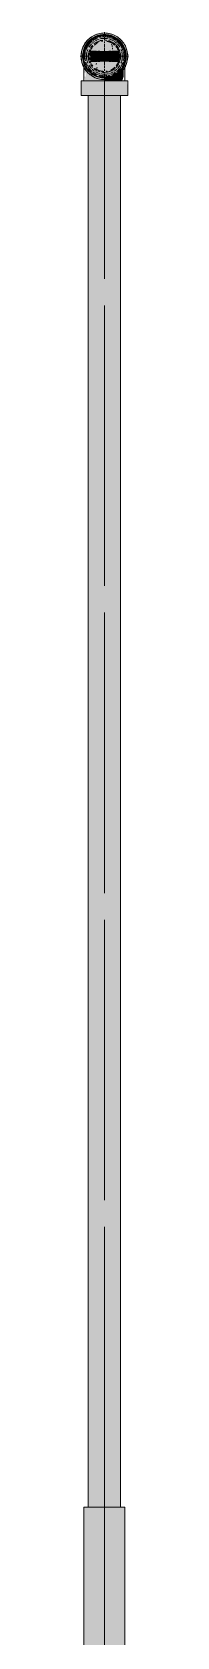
# Model space of a CAD drawing. Header units: millimetres. Extents: x -4000 to 187956, y -58990 to 162485.
# Drawn here: x 56725 to 56775, y 70816 to 72475 of the extents above; entities that cross this region are included whole.
import ezdxf

# ---------------------------------------------------------------- set-up
doc = ezdxf.new("R2010")
doc.units = ezdxf.units.MM
doc.linetypes.add('Dash 1_16_', pattern=[317.5, 158.75, -158.75])
for name, color, linetype, lineweight in [('F-SPRN', 3, 'Continuous', 9), ('P-PIPE', 3, 'Continuous', 9), ('P-PIPE-CNTR', 3, 'Continuous', 9)]:
    doc.layers.add(name, color=color, linetype=linetype, lineweight=lineweight)

# ---------------------------------------------------------------- blocks, each defined once
blk = doc.blocks.new('Sprinkler_Up - DN20-V439-0_000')
at = {"layer": 'F-SPRN', "transparency": 33554534}
for points in [[(-13.5, 0), (-3.9, 0.7), (-1.7, 2.9), (-1.2, 3.5), (-0.6, 4), (0.6, 4), (1.2, 3.5), (1.7, 2.9), (4.6, 0), (22.2, 0), (18, 13.1), (6.9, 21.2), (-6.9, 21.2), (-18, 13.1), (-22.2, 0)], [(0, -16.7), (4.3, -16.1), (12.9, -9.9), (16.1, -4.3), (16.1, 4.3), (11.8, 11.8), (8.3, 14.4), (0, 16.7), (-4.3, 16.1), (-11.8, 11.8), (-16.1, 4.3), (-16.1, -4.3), (-11.8, -11.8), (-8.3, -14.4)], [(3.4, -21.2), (6.9, -21.2), (18, -13.1), (22.2, 0), (3.9, -0.7), (1.7, -2.9), (1.2, -3.5), (0.6, -4), (-0.6, -4), (-1.2, -3.5), (-1.7, -2.9), (-4.6, 0), (-22.2, 0), (-18, -13.1), (-6.9, -21.2), (0, -21.2)], [(0, -15.6), (7.8, -13.5), (13.5, -7.8), (15.1, -4), (15.1, 4), (13.5, 7.8), (7.8, 13.5), (0, 15.6), (-7.8, 13.5), (-11, 11), (-15.1, 4), (-15.1, -4), (-11, -11), (-7.8, -13.5)], [(-10.9, -5.5), (-10.9, 5.4), (-14.5, 5.4), (-14.5, -5.5)], [(-7.7, -5.5), (-7.7, 5.4), (-10.9, 5.4), (-10.9, -5.5)], [(0, -5.5), (0, 5.4), (-7.7, 5.4), (-7.7, -5.5)], [(0, 0), (5.7, 0), (2.9, 4.9), (-2.9, 4.9), (-5.7, 0)], [(2.9, -4.9), (5.7, 0), (-5.7, 0), (-2.9, -4.9)], [(-4.6, 0), (4.6, 0), (0, 4.6)], [(0, -4.6), (4.6, 0), (-4.6, 0)], [(0, -2.6), (1.3, 0), (-1.8, 0)], [(-1.3, 0), (1.8, 0), (0, 2.6)], [(7.7, -5.5), (7.7, 5.4), (0, 5.4), (0, -5.5)], [(10.9, -5.5), (10.9, 5.4), (7.7, 5.4), (7.7, -5.5)], [(14.5, -5.5), (14.5, 5.4), (10.9, 5.4), (10.9, -5.5)]]:
    blk.add_hatch(color=1, dxfattribs=at).paths.add_polyline_path(points)
at = {"layer": 'F-SPRN', "color": 1}
for p, q in [((-11.5, 5.4), (-14.5, 5.4)), ((-14.5, 5.4), (-11.3, 5.4)), ((-14.5, 5.4), (-14.5, 3.7)), ((-14.5, 3.3), (-14.5, 0)), ((-11.5, 5.4), (-11.5, 4)), ((-10.9, 1.9), (-10.9, 3.6)), ((-10.8, 5.4), (-8, 5.4)), ((-8.1, 5.4), (-10.8, 5.4)), ((-8.1, 5.4), (-8.1, 2.8)), ((-8.1, 2.5), (-8.1, 0.7)), ((-7.7, 4.8), (-7.7, 2.7)), ((-7.7, 4.8), (-7.7, 2.7)), ((-7.7, 2.1), (-7.7, 0.5)), ((-7.7, 2.1), (-7.7, 0.5)), ((-6.7, 5.4), (-4.7, 5.4)), ((-5.8, 3.8), (-5.8, 2.2)), ((-2.1, 0), (-2.1, 0)), ((-2.1, 0), (-2.1, -0.1)), ((-1.8, 1), (-1.9, 0.9)), ((-1.9, 0.9), (-1.9, 0.8)), ((-1.7, 1.1), (-1.8, 1.1)), ((-1.8, 1.1), (-1.8, 1)), ((-0.6, 2), (-0.6, 2)), ((-0.5, 2), (-0.6, 2)), ((0, 2.1), (-0.1, 2.1)), ((0.3, 2.1), (0.2, 2.1)), ((0.4, 2), (0.3, 2.1)), ((0.4, 2), (0.4, 2)), ((1.9, 0.9), (1.8, 1)), ((1.9, 0.8), (1.9, 0.9)), ((2.1, 0.1), (2.1, 0.2)), ((2.1, 0.2), (2.1, 0.2)), ((2.1, 0), (2.1, 0.1)), ((2.1, 0), (2.1, 0)), ((4.7, 5.4), (6.5, 5.4)), ((7.7, 5.4), (10.8, 5.4)), ((7.7, 5.2), (7.7, 2.7)), ((7.7, 5.2), (7.7, 2.7)), ((7.7, 2.3), (7.7, 0.5)), ((7.7, 2.3), (7.7, 0.5)), ((10.8, 5.4), (8.1, 5.4)), ((8.1, 5.4), (8.1, 2.8)), ((8.1, 2.5), (8.1, 0.4)), ((10.9, 5.4), (14.5, 5.4)), ((10.9, 3.6), (10.9, 0.2)), ((14.5, 5.4), (11.5, 5.4)), ((11.5, 5.4), (11.5, 4)), ((11.5, 3), (11.5, 0.2)), ((14.5, 5.4), (14.5, -5.5)), ((-14.5, -1.3), (-14.5, -3.7)), ((-11.1, -5.5), (-14.5, -5.5)), ((-14.5, -5.5), (-11.5, -5.5)), ((-10.9, -2.6), (-10.9, -1.3)), ((-10.8, -5.5), (-8.1, -5.5)), ((-7.8, -5.5), (-10.8, -5.5)), ((-8.1, -4.2), (-8.1, -5.5)), ((-7.7, -2.7), (-7.7, -4)), ((-7.7, -2.7), (-7.7, -4)), ((-7, -5.5), (-5.8, -5.5)), ((-4.8, -5.5), (-7, -5.5)), ((-5.8, -2.3), (-5.8, -3.8)), ((0, -2.1), (0.1, -2.1)), ((7, -5.5), (4.8, -5.5)), ((5.8, -2.2), (5.8, -3.8)), ((5.8, -5.5), (7, -5.5)), ((7.7, -0.5), (7.7, -2.3)), ((7.7, -0.5), (7.7, -2.3)), ((7.7, -2.7), (7.7, -5.4)), ((7.7, -2.7), (7.7, -5.4)), ((10.8, -5.5), (7.7, -5.5)), ((8.1, -0.4), (8.1, -2.5)), ((8.1, -2.8), (8.1, -5.5)), ((8.1, -5.5), (10.8, -5.5)), ((10.9, -0.2), (10.9, -3.6)), ((14.5, -5.5), (10.9, -5.5)), ((11.5, -0.2), (11.5, -3)), ((11.5, -4), (11.5, -5.5)), ((11.5, -5.5), (14.5, -5.5))]:
    blk.add_line(p, q, dxfattribs=at)
at = {"layer": 'F-SPRN', "color": 1, "flags": 128}
for points in [[(-1.9, 0.8), (-1.9, 0.8), (-2, 0.7), (-2, 0.6), (-2, 0.5), (-2, 0.5), (-2, 0.4), (-2.1, 0.3), (-2.1, 0.2), (-2.1, 0.1), (-2.1, 0)], [(-1.5, 1.5), (-1.5, 1.4), (-1.6, 1.3), (-1.6, 1.3), (-1.7, 1.2), (-1.7, 1.1)], [(-1.2, 1.7), (-1.3, 1.6), (-1.4, 1.6), (-1.4, 1.5), (-1.5, 1.5)], [(-0.9, 1.9), (-0.9, 1.9), (-1, 1.8), (-1.1, 1.8), (-1.2, 1.7), (-1.2, 1.7)], [(-0.6, 2), (-0.7, 2), (-0.8, 1.9), (-0.9, 1.9)], [(-0.3, 2.1), (-0.4, 2), (-0.5, 2)], [(-0.1, 2.1), (-0.1, 2.1), (-0.2, 2.1), (-0.3, 2.1)], [(0.2, 2.1), (0.1, 2.1), (0, 2.1)], [(0.6, 2), (0.5, 2), (0.4, 2)], [(0.8, 1.9), (0.7, 2), (0.6, 2)], [(0.9, 1.9), (0.8, 1.9), (0.8, 1.9)], [(1.2, 1.7), (1.1, 1.7), (1.1, 1.8), (1, 1.8), (0.9, 1.9)], [(1.6, 1.3), (1.6, 1.4), (1.5, 1.4), (1.4, 1.5), (1.4, 1.5), (1.3, 1.6), (1.3, 1.7), (1.2, 1.7)], [(1.8, 1), (1.8, 1), (1.8, 1.1), (1.7, 1.2), (1.7, 1.2), (1.6, 1.3)], [(2, 0.7), (1.9, 0.7), (1.9, 0.8)], [(2, 0.4), (2, 0.5), (2, 0.6), (2, 0.7)], [(2.1, 0.2), (2.1, 0.3), (2, 0.4)], [(-2.1, -0.1), (-2.1, -0.2), (-2.1, -0.2), (-2.1, -0.3)], [(-2.1, -0.3), (-2, -0.4), (-2, -0.5), (-2, -0.6), (-2, -0.7), (-1.9, -0.7), (-1.9, -0.8), (-1.9, -0.9), (-1.8, -1), (-1.8, -1), (-1.8, -1.1), (-1.7, -1.2), (-1.7, -1.2), (-1.6, -1.3), (-1.6, -1.4), (-1.5, -1.4), (-1.4, -1.5), (-1.4, -1.5), (-1.3, -1.6), (-1.3, -1.7), (-1.2, -1.7), (-1.1, -1.7), (-1.1, -1.8), (-1, -1.8), (-0.9, -1.9), (-0.8, -1.9), (-0.8, -1.9), (-0.7, -2), (-0.6, -2), (-0.5, -2), (-0.4, -2), (-0.4, -2), (-0.3, -2.1), (-0.2, -2.1), (-0.1, -2.1), (0, -2.1)], [(0.1, -2.1), (0.1, -2.1), (0.2, -2.1), (0.3, -2.1), (0.4, -2), (0.5, -2), (0.6, -2), (0.6, -2), (0.7, -2), (0.8, -1.9), (0.9, -1.9), (0.9, -1.9), (1, -1.8), (1.1, -1.8), (1.2, -1.7), (1.2, -1.7), (1.3, -1.6), (1.4, -1.6), (1.4, -1.5), (1.5, -1.5), (1.5, -1.4), (1.6, -1.3), (1.6, -1.3), (1.7, -1.2), (1.7, -1.1), (1.8, -1.1), (1.8, -1), (1.9, -0.9), (1.9, -0.8), (1.9, -0.8), (2, -0.7), (2, -0.6), (2, -0.5), (2, -0.5), (2, -0.4), (2.1, -0.3), (2.1, -0.2), (2.1, -0.1), (2.1, 0)]]:
    blk.add_lwpolyline(points, dxfattribs=at)
at = {"layer": 'F-SPRN', "color": 1}
for radius, start, end in [(22.2, 360, 180), (21.9, 126.6942, 143.2701), (21.9, 108.2621, 125.7507), (21.9, 99.348, 107.901), (21.9, 90.145, 98.8503), (16.7, 83.0684, 90), (16.7, 83.0684, 90), (21.9, 72.5583, 89.4624), (21.9, 54.2493, 71.7379), (21.9, 36.7299, 53.3058), (21.9, 165.6773, 179.2615), (21.9, 144.7698, 164.8151), (16.7, 167.6802, 180), (16.7, 167.6802, 180), (16.7, 155.3879, 164.9693), (16.7, 155.3879, 164.9693), (15.6, 166.4265, 180), (15.6, 166.4265, 180), (15.6, 150.9409, 165), (15.6, 159.6139, 165), (16.7, 136.7213, 149.931), (16.7, 136.7213, 149.931), (15.6, 150.9409, 156.3845), (15.6, 138.4214, 150), (15.6, 138.4214, 150), (16.7, 121.4181, 130.5751), (16.7, 121.4181, 130.5751), (15.6, 120.5262, 133.2078), (15.6, 120.5262, 133.2078), (16.7, 106.5995, 120), (16.7, 106.5995, 120), (15.6, 114.4363, 119.9813), (15.6, 114.4363, 119.9813), (4.63, 155.7832, 180), (4.63, 155.7832, 180), (16.7, 96.4143, 105), (16.7, 96.4143, 105), (4.63, 109.0192, 138.2703), (4.63, 109.0192, 138.2703), (15.6, 95.5762, 100.6843), (15.6, 95.5762, 100.6843), (2.56, 109.0192, 168.8278), (2.56, 109.0192, 168.8278), (2.04, 109.0192, 180), (4.63, 17.9592, 90), (4.63, 17.9592, 90), (3.81, 57.0577, 90), (2.56, 14.5599, 90), (2.56, 14.5599, 90), (2.04, 10.4703, 90), (15.6, 75.573, 80.5892), (15.6, 75.573, 80.5892), (3.81, 16.1605, 43.8358), (15.6, 67.5614, 74.5481), (15.6, 67.5614, 74.5481), (16.7, 60, 75), (16.7, 60, 75), (15.6, 60.0187, 65.5637), (15.6, 60.0187, 65.5637), (15.6, 46.7922, 60), (15.6, 46.7922, 60), (16.7, 49.4249, 58.5819), (16.7, 49.4249, 58.5819), (15.6, 30, 41.5786), (15.6, 30, 41.5786), (16.7, 30, 43.2787), (16.7, 30, 43.2787), (15.6, 23.6155, 29.5646), (15.6, 15, 29.5646), (15.6, 15, 20.3861), (16.7, 15, 24.6121), (16.7, 15, 24.6121), (15.6, 360, 13.6618), (15.6, 0, 13.6618), (16.7, 360, 12.3198), (16.7, 0, 12.3198), (21.9, 15.1849, 35.2302), (21.9, 0.7385, 14.3227), (22.2, 180, 360), (21.9, 180.7385, 194.3227), (21.9, 195.1849, 205.2075), (21.9, 207.5667, 215.2302), (21.9, 216.7299, 233.3058), (16.7, 180, 192.3198), (16.7, 180, 192.3198), (16.7, 195.0307, 204.6121), (16.7, 195.0307, 204.6121), (15.6, 181.9082, 193.6618), (15.6, 181.9082, 193.6618), (15.6, 197.3339, 209.5646), (15.6, 197.3339, 209.5646), (16.7, 210.069, 223.2787), (16.7, 210.069, 223.2787), (15.6, 212.5472, 219.5472), (15.6, 212.5472, 219.5472), (16.7, 229.4249, 238.5819), (16.7, 229.4249, 238.5819), (15.6, 233.795, 240), (15.6, 233.795, 240), (16.7, 240, 255), (16.7, 240, 255), (15.6, 240.0187, 254.5481), (15.6, 240.0187, 254.5481), (4.63, 197.9592, 0), (4.63, 197.9592, 270), (15.6, 255, 267.64), (15.6, 255, 267.64), (3.81, 196.1605, 360), (2.56, 191.1677, 0), (2.56, 191.1677, 360), (2.04, 190.4703, 0), (16.7, 263.0684, 270), (16.7, 263.0684, 270), (4.63, 270, 360), (15.6, 275.5762, 280.6843), (15.6, 275.5762, 280.6843), (16.7, 276.4143, 285), (16.7, 276.4143, 285), (16.7, 286.5995, 300), (16.7, 286.5995, 300), (15.6, 294.4363, 299.9813), (15.6, 294.4363, 299.9813), (15.6, 300, 313.2078), (15.6, 300, 313.2078), (16.7, 301.4181, 310.5751), (16.7, 301.4181, 310.5751), (15.6, 320.4528, 330), (15.6, 320.4528, 330), (16.7, 316.7213, 330), (16.7, 316.7213, 330), (21.9, 306.6942, 323.2701), (15.6, 330.4354, 345), (15.6, 330.4354, 336.3845), (15.6, 339.6139, 345), (15.6, 346.3382, 360), (15.6, 346.3382, 360), (16.7, 335.3879, 345), (16.7, 335.3879, 345), (16.7, 347.6802, 360), (16.7, 347.6802, 360), (21.9, 324.7698, 332.4333), (21.9, 334.7925, 344.8151), (21.9, 345.6773, 359.2615), (21.9, 234.2493, 251.7379), (21.9, 252.5583, 269.4624), (21.9, 270.145, 278.8503), (21.9, 279.348, 287.901), (21.9, 288.2621, 305.7507)]:
    blk.add_arc((0, 0), radius, start, end, dxfattribs=at)
blk = doc.blocks.new('Steel_Transition_Threaded_HoaPhat - Standard-V440-0_000')
at = {"layer": 'P-PIPE', "lineweight": 13, "transparency": 33554534}
h = blk.add_hatch(color=1, dxfattribs=at)
h.paths.add_polyline_path([(56750, 72427.6), (56755.8, 72428.4), (56761.3, 72430.6), (56765.9, 72434.2), (56770.1, 72440.2), (56771.7, 72444.3), (56772.5, 72450.1), (56771.7, 72455.9), (56769.5, 72461.3), (56765.9, 72466), (56761.3, 72469.6), (56755.8, 72471.8), (56750, 72472.6), (56744.2, 72471.8), (56738.8, 72469.6), (56734.1, 72466), (56730.5, 72461.3), (56728.3, 72455.9), (56727.5, 72450.1), (56729.9, 72440.2), (56730.5, 72438.8), (56734.1, 72434.2), (56738.8, 72430.6), (56744.2, 72428.4)])
h.paths.add_polyline_path([(56750, 72430), (56744.8, 72430.7), (56740, 72432.7), (56735.8, 72435.9), (56732.5, 72440.2), (56730.6, 72444.9), (56729.9, 72450.1), (56730.6, 72455.3), (56732.6, 72460.1), (56735.8, 72464.3), (56740, 72467.5), (56744.8, 72469.5), (56750, 72470.2), (56755.2, 72469.5), (56760.1, 72467.5), (56764.2, 72464.3), (56767.4, 72460.1), (56769.4, 72455.3), (56770.1, 72450.1), (56769.4, 72444.9), (56767.4, 72440), (56764.2, 72435.9), (56760.1, 72432.7), (56755.2, 72430.7)])
for points in [[(56750, 72430), (56750, 72433.7), (56741.8, 72435.9), (56735.8, 72441.9), (56733.6, 72450.1), (56735.8, 72458.3), (56741.8, 72464.3), (56750, 72466.5), (56750, 72470.2), (56744.8, 72469.5), (56740, 72467.5), (56735.8, 72464.3), (56732.6, 72460.1), (56730.6, 72455.3), (56729.9, 72450.1), (56730.6, 72444.9), (56732.6, 72440), (56735.8, 72435.9), (56740, 72432.7), (56744.8, 72430.7)], [(56750, 72431.6), (56754.8, 72432.2), (56759.3, 72434.1), (56765.6, 72440.2), (56766, 72440.8), (56767.9, 72445.3), (56768.5, 72450.1), (56767.9, 72454.9), (56766, 72459.3), (56763.1, 72463.2), (56759.3, 72466.1), (56754.8, 72468), (56750, 72468.6), (56745.2, 72468), (56740.8, 72466.1), (56736.9, 72463.2), (56734, 72459.3), (56732.1, 72454.9), (56731.5, 72450.1), (56732.1, 72445.3), (56734.4, 72440.2), (56736.9, 72437), (56740.8, 72434.1), (56745.2, 72432.2)], [(56750, 72430), (56755.2, 72430.7), (56760.1, 72432.7), (56764.2, 72435.9), (56767.5, 72440.2), (56769.4, 72444.9), (56770.1, 72450.1), (56769.4, 72455.3), (56767.4, 72460.1), (56764.2, 72464.3), (56760.1, 72467.5), (56755.2, 72469.5), (56750, 72470.2), (56750, 72466.5), (56758.2, 72464.3), (56764.2, 72458.3), (56766.4, 72450.1), (56764.2, 72441.9), (56758.2, 72435.9), (56750, 72433.7)]]:
    blk.add_hatch(color=1, dxfattribs=at).paths.add_polyline_path(points)
at = {"layer": 'P-PIPE', "color": 20, "lineweight": 13}
for radius, start, end in [(22.5, 90, 270), (22.5, 135, 150), (20.1, 135, 148.1553), (22.5, 120, 135), (20.1, 128.8856, 135), (18.5, 123.4976, 133.2041), (18.5, 123.4976, 133.2041), (20.1, 120, 125.0043), (22.5, 105, 120), (20.1, 109.6859, 120), (18.5, 106.819, 120), (18.5, 106.819, 120), (16.4, 113.4045, 120), (16.4, 107.4657, 111.9681), (22.5, 90, 105), (20.1, 100.9975, 105), (18.5, 91.4353, 103.2046), (18.5, 91.4353, 103.2046), (16.4, 96.2132, 104.6042), (20.1, 90.5246, 98.5089), (22.5, 75, 90), (22.5, 270, 90), (18.5, 78.0986, 90), (18.5, 78.0986, 90), (20.1, 75.0607, 87.9279), (16.4, 70.3629, 75), (18.5, 60, 75), (18.5, 60, 75), (20.1, 60, 75), (22.5, 60, 75), (16.4, 60.5934, 66.5955), (20.1, 54.9957, 60), (18.5, 46.7959, 56.5024), (18.5, 46.7959, 56.5024), (22.5, 45, 60), (20.1, 45, 51.1144), (20.1, 31.8447, 45), (22.5, 30, 45), (22.5, 165, 180), (22.5, 180, 195), (22.5, 150, 165), (20.1, 166.0499, 180), (20.1, 180, 193.9501), (20.1, 150, 162.7449), (18.5, 166.5939, 193.4061), (18.5, 166.5939, 180), (18.5, 180, 193.4061), (18.5, 157.6232, 165), (18.5, 157.6232, 165), (16.4, 168.5467, 178.9063), (16.4, 180.8106, 191.4533), (18.5, 136.4297, 150), (18.5, 136.4297, 150), (16.4, 158.0319, 163.506), (16.4, 50.4733, 56.6389), (16.4, 30, 36.4537), (18.5, 30, 43.5703), (18.5, 30, 43.5703), (16.4, 351.9681, 4.8393), (18.5, 15, 22.3768), (18.5, 15, 22.3768), (20.1, 17.2551, 30), (18.5, 346.5939, 13.4061), (18.5, 0, 13.4061), (18.5, 346.5939, 0), (22.5, 15, 30), (20.1, 0, 13.9501), (20.1, 346.0499, 0), (22.5, 0, 15), (22.5, 345, 0), (22.5, 195, 210), (22.5, 210, 225), (20.1, 197.2551, 209.4067), (18.5, 195, 202.3768), (18.5, 195, 202.3768), (20.1, 209.4067, 210), (20.1, 211.8447, 225), (18.5, 210, 223.5703), (18.5, 210, 223.5703), (22.5, 225, 240), (20.1, 225, 231.1144), (16.4, 210.6635, 217.3233), (18.5, 226.7959, 236.5024), (18.5, 226.7959, 236.5024), (20.1, 234.9957, 240), (16.4, 230.4733, 236.6389), (20.1, 240, 255), (18.5, 240, 255), (18.5, 240, 255), (16.4, 246.9681, 252.9388), (20.1, 255.0607, 267.9279), (18.5, 258.0986, 270), (18.5, 258.0986, 270), (16.4, 264.1652, 268.506), (18.5, 271.4353, 283.2046), (18.5, 271.4353, 283.2046), (16.4, 276.2132, 283.9063), (20.1, 280.9975, 285), (16.4, 287.4657, 291.9681), (18.5, 286.819, 300), (18.5, 286.819, 300), (20.1, 289.6859, 300), (16.4, 295.1607, 300), (16.4, 301.0738, 308.0319), (20.1, 300, 305.0043), (18.5, 303.4976, 313.2041), (18.5, 303.4976, 313.2041), (22.5, 300, 315), (20.1, 308.8856, 315), (16.4, 323.5463, 330), (18.5, 316.4297, 330), (18.5, 316.4297, 330), (20.1, 315, 328.1553), (16.4, 338.0319, 342.8691), (22.5, 315, 330), (18.5, 337.6232, 345), (18.5, 337.6232, 345), (20.1, 330, 330.5933), (20.1, 330.5933, 342.7449), (22.5, 330, 345), (22.5, 240, 255), (22.5, 255, 270), (22.5, 270, 285), (20.1, 270.5246, 278.5089), (22.5, 285, 300)]:
    blk.add_arc((56750, 72450.1), radius, start, end, dxfattribs=at)
blk = doc.blocks.new('Steel_Elbow_Threaded_HoaPhat - Standard-V441-0_000')
at = {"layer": 'P-PIPE', "lineweight": 13, "transparency": 33554534}
for points in [[(56750, 72426), (56756.2, 72426.8), (56762.1, 72429.2), (56767.1, 72433), (56771.8, 72440.2), (56773.3, 72443.8), (56774.1, 72450.1), (56773.3, 72456.3), (56770.9, 72462.1), (56767.1, 72467.1), (56762.1, 72471), (56756.2, 72473.4), (56750, 72474.2), (56743.8, 72473.4), (56737.9, 72471), (56733, 72467.1), (56729.1, 72462.1), (56726.7, 72456.3), (56725.9, 72450.1), (56728.2, 72440.2), (56729.1, 72438), (56733, 72433), (56737.9, 72429.2), (56743.8, 72426.8)], [(56726.7, 72409.5), (56750, 72409.5), (56750, 72424.7), (56725.9, 72424.7), (56725.9, 72409.5)], [(56774.1, 72409.5), (56773.3, 72424.7), (56750, 72424.7), (56750, 72409.5), (56773.3, 72409.5)]]:
    blk.add_hatch(color=1, dxfattribs=at).paths.add_polyline_path(points)
h = blk.add_hatch(color=1, dxfattribs=at)
h.paths.add_polyline_path([(56733.1, 72434.9), (56730.5, 72439.5), (56731.4, 72435.6)])
h.paths.add_polyline_path([(56736.4, 72424.7), (56750, 72424.7), (56750, 72428.9), (56742.8, 72430.2), (56744.1, 72428.3), (56736.6, 72433), (56732.6, 72437.1), (56733.8, 72431.9), (56729.6, 72440.2), (56729.1, 72440.2), (56729.4, 72433), (56730.5, 72433.3), (56730.6, 72429.2), (56729.3, 72428.9), (56730.4, 72424.7), (56734, 72424.7)])
h = blk.add_hatch(color=1, dxfattribs=at)
h.paths.add_polyline_path([(56757.2, 72430.2), (56759.7, 72430.2), (56755.9, 72428.3)])
h.paths.add_polyline_path([(56768.3, 72424.7), (56769.7, 72428.5), (56769.9, 72435.9), (56770.2, 72440), (56768.8, 72439.5), (56762.8, 72432.6), (56757.2, 72430.2), (56750, 72428.9), (56750, 72424.7), (56766, 72424.7)])
h.paths.add_polyline_path([(56765.7, 72433.4), (56766.1, 72435.6), (56768.2, 72436.4)])
at = {"layer": 'P-PIPE', "color": 20, "lineweight": 13}
for p, q in [((56734.7, 72464.7), (56735.3, 72465.3)), ((56736.5, 72466.4), (56737.2, 72466.9)), ((56737.2, 72466.9), (56737.9, 72467.4)), ((56739.3, 72468.3), (56740, 72468.7)), ((56743.1, 72470.1), (56743.9, 72470.3)), ((56743.9, 72470.3), (56744.8, 72470.6)), ((56746.4, 72470.9), (56747.2, 72471.1)), ((56749.8, 72471.2), (56750, 72471.2)), ((56756.7, 72470.2), (56757.5, 72469.9)), ((56757.5, 72469.9), (56758.2, 72469.6)), ((56759.8, 72468.8), (56760.5, 72468.4)), ((56760.5, 72468.4), (56761.2, 72468)), ((56762.6, 72467.1), (56763.3, 72466.5)), ((56764.6, 72465.4), (56765.2, 72464.8)), ((56728.9, 72451.8), (56729, 72452.6)), ((56728.9, 72450.1), (56728.9, 72450.1)), ((56728.9, 72449.5), (56728.9, 72449.7)), ((56728.9, 72449.3), (56728.9, 72449.5)), ((56729, 72452.6), (56729.1, 72453.5)), ((56729.5, 72455.1), (56729.7, 72455.9)), ((56730.2, 72457.5), (56730.5, 72458.3)), ((56731.2, 72459.9), (56731.6, 72460.6)), ((56731.6, 72460.6), (56732.1, 72461.3)), ((56732.1, 72461.3), (56732.5, 72462)), ((56732.5, 72462), (56733, 72462.7)), ((56733, 72462.7), (56733.6, 72463.4)), ((56766.3, 72463.6), (56766.8, 72462.9)), ((56766.8, 72462.9), (56767.3, 72462.2)), ((56767.3, 72462.2), (56767.8, 72461.5)), ((56767.8, 72461.5), (56768.2, 72460.8)), ((56768.2, 72460.8), (56768.7, 72460.1)), ((56768.7, 72460.1), (56769, 72459.3)), ((56769, 72459.3), (56769.4, 72458.5)), ((56769.4, 72458.5), (56769.7, 72457.8)), ((56770.3, 72456.2), (56770.5, 72455.3)), ((56771, 72452.8), (56771.1, 72452)), ((56771.1, 72452), (56771.1, 72451.2)), ((56771.1, 72451.2), (56771.1, 72450.3)), ((56771.1, 72450.3), (56771.2, 72450.1)), ((56771.2, 72450.1), (56771.2, 72450.1)), ((56728.9, 72446.6), (56728.9, 72447.1)), ((56728.9, 72446.1), (56728.9, 72446.6)), ((56728.9, 72445.5), (56728.9, 72446.1)), ((56728.9, 72444.9), (56728.9, 72445.5)), ((56728.9, 72444.3), (56728.9, 72444.9)), ((56728.9, 72443.6), (56728.9, 72444.3)), ((56728.9, 72442.9), (56728.9, 72443.6)), ((56728.9, 72442.2), (56728.9, 72442.9)), ((56728.9, 72441.4), (56728.9, 72442.2)), ((56728.9, 72440.6), (56728.9, 72441.4)), ((56728.9, 72439.8), (56728.9, 72440.6)), ((56728.9, 72439), (56728.9, 72439.8)), ((56728.9, 72438.2), (56728.9, 72439)), ((56771.2, 72447.2), (56771.2, 72446.7)), ((56771.2, 72446.7), (56771.2, 72446.2)), ((56771.2, 72446.2), (56771.2, 72445.6)), ((56771.2, 72445.6), (56771.2, 72445.1)), ((56771.2, 72445.1), (56771.2, 72444.4)), ((56771.2, 72444.4), (56771.2, 72443.8)), ((56771.2, 72443.8), (56771.2, 72443.1)), ((56771.2, 72443.1), (56771.2, 72442.4)), ((56771.2, 72442.4), (56771.2, 72441.6)), ((56771.2, 72441.6), (56771.2, 72440.9)), ((56771.2, 72440.9), (56771.2, 72440.1)), ((56771.2, 72440.1), (56771.2, 72439.2)), ((56771.2, 72439.2), (56771.2, 72438.4)), ((56725.9, 72424.7), (56725.9, 72409.5)), ((56726.7, 72424.7), (56725.9, 72424.7)), ((56750, 72424.7), (56725.9, 72424.7)), ((56729.1, 72424.7), (56726.7, 72424.7)), ((56728.9, 72424.7), (56729.2, 72424.7)), ((56728.9, 72424.7), (56729.2, 72424.7)), ((56730.3, 72424.7), (56729.1, 72424.7)), ((56729.2, 72424.7), (56730.1, 72424.7)), ((56729.2, 72424.7), (56731.7, 72424.7)), ((56730.1, 72424.7), (56731.7, 72424.7)), ((56733, 72424.7), (56730.3, 72424.7)), ((56731.7, 72424.7), (56732.8, 72424.7)), ((56731.7, 72424.7), (56736.4, 72424.7)), ((56733.8, 72424.7), (56736.4, 72424.7)), ((56742.7, 72424.7), (56734, 72424.7)), ((56736.4, 72424.7), (56742.8, 72424.7)), ((56736.4, 72424.7), (56742.8, 72424.7)), ((56743.7, 72424.7), (56750, 72424.7)), ((56743.7, 72424.7), (56750, 72424.7)), ((56750, 72424.7), (56743.8, 72424.7)), ((56756.2, 72424.7), (56750, 72424.7)), ((56774.1, 72424.7), (56750, 72424.7)), ((56750, 72424.7), (56756.3, 72424.7)), ((56750, 72424.7), (56756.3, 72424.7)), ((56757.2, 72424.7), (56763.6, 72424.7)), ((56757.2, 72424.7), (56763.6, 72424.7)), ((56766, 72424.7), (56757.3, 72424.7)), ((56763.6, 72424.7), (56766.2, 72424.7)), ((56763.6, 72424.7), (56768.3, 72424.7)), ((56768.5, 72424.7), (56767.1, 72424.7)), ((56767.2, 72424.7), (56768.3, 72424.7)), ((56768.3, 72424.7), (56770.8, 72424.7)), ((56768.3, 72424.7), (56770.8, 72424.7)), ((56770.9, 72424.7), (56768.5, 72424.7)), ((56770.8, 72424.7), (56771.2, 72424.7)), ((56770.8, 72424.7), (56771.2, 72424.7)), ((56773.3, 72424.7), (56770.9, 72424.7)), ((56774.1, 72424.7), (56773.3, 72424.7)), ((56774.1, 72409.5), (56774.1, 72424.7)), ((56725.9, 72409.5), (56726.7, 72409.5)), ((56725.9, 72409.5), (56750, 72409.5)), ((56726.7, 72409.5), (56729.1, 72409.5)), ((56729.1, 72409.5), (56733, 72409.5)), ((56733.8, 72409.5), (56737.9, 72409.5)), ((56738.2, 72409.5), (56750, 72409.5)), ((56750, 72409.5), (56761.8, 72409.5)), ((56750, 72409.5), (56774.1, 72409.5)), ((56762.1, 72409.5), (56766.2, 72409.5)), ((56767.1, 72409.5), (56770.9, 72409.5)), ((56770.9, 72409.5), (56773.3, 72409.5)), ((56773.3, 72409.5), (56774.1, 72409.5))]:
    blk.add_line(p, q, dxfattribs=at)
at = {"layer": 'P-PIPE', "color": 20, "lineweight": 13, "flags": 128}
for points in [[(56733.6, 72463.4), (56734.1, 72464), (56734.7, 72464.7)], [(56735.3, 72465.3), (56735.9, 72465.8), (56736.5, 72466.4)], [(56737.9, 72467.4), (56738.6, 72467.9), (56739.3, 72468.3)], [(56740, 72468.7), (56740.8, 72469.1), (56741.6, 72469.5), (56742.3, 72469.8), (56743.1, 72470.1)], [(56744.8, 72470.6), (56745.6, 72470.8), (56746.4, 72470.9)], [(56747.2, 72471.1), (56748.1, 72471.1), (56748.9, 72471.2), (56749.8, 72471.2)], [(56750, 72471.2), (56750.8, 72471.2), (56751.7, 72471.2)], [(56751.7, 72471.2), (56752.5, 72471.1), (56753.4, 72471)], [(56753.4, 72471), (56754.2, 72470.8), (56755, 72470.6)], [(56755, 72470.6), (56755.8, 72470.4), (56756.7, 72470.2)], [(56758.2, 72469.6), (56759, 72469.2), (56759.8, 72468.8)], [(56761.2, 72468), (56761.9, 72467.5), (56762.6, 72467.1)], [(56763.3, 72466.5), (56763.9, 72466), (56764.6, 72465.4)], [(56765.2, 72464.8), (56765.8, 72464.2), (56766.3, 72463.6)], [(56728.9, 72450.1), (56728.9, 72450.9), (56728.9, 72451.8)], [(56728.9, 72449.7), (56728.9, 72449.9), (56728.9, 72450), (56728.9, 72450.1)], [(56728.9, 72447.1), (56728.9, 72447.5), (56728.9, 72448), (56728.9, 72448.4), (56728.9, 72448.7), (56728.9, 72449), (56728.9, 72449.3)], [(56729.1, 72453.5), (56729.3, 72454.3), (56729.5, 72455.1)], [(56729.7, 72455.9), (56729.9, 72456.7), (56730.2, 72457.5)], [(56730.5, 72458.3), (56730.9, 72459.1), (56731.2, 72459.9)], [(56769.7, 72457.8), (56770, 72457), (56770.3, 72456.2)], [(56770.5, 72455.3), (56770.7, 72454.5), (56770.8, 72453.7), (56771, 72452.8)], [(56771.2, 72450.1), (56771.2, 72450), (56771.2, 72449.9), (56771.2, 72449.8), (56771.2, 72449.6)], [(56771.2, 72449.6), (56771.2, 72449.4), (56771.2, 72449.1)], [(56771.2, 72449.1), (56771.2, 72448.8), (56771.2, 72448.5), (56771.2, 72448.1), (56771.2, 72447.7), (56771.2, 72447.2)], [(56728.9, 72424.7), (56728.9, 72425.7), (56728.9, 72426.7), (56728.9, 72427.7), (56728.9, 72428.7), (56728.9, 72429.7), (56728.9, 72430.7), (56728.9, 72431.7), (56728.9, 72432.7), (56728.9, 72433.6), (56728.9, 72434.6), (56728.9, 72435.5), (56728.9, 72436.4), (56728.9, 72437.3), (56728.9, 72438.2)], [(56771.2, 72438.4), (56771.2, 72437.5), (56771.2, 72436.6), (56771.2, 72435.7), (56771.2, 72434.8), (56771.2, 72433.9), (56771.2, 72432.9), (56771.2, 72432), (56771.2, 72431), (56771.2, 72430), (56771.2, 72429), (56771.2, 72428), (56771.2, 72427), (56771.2, 72426), (56771.2, 72424.9), (56771.2, 72424.7)]]:
    blk.add_lwpolyline(points, dxfattribs=at)
at = {"layer": 'P-PIPE', "color": 20, "lineweight": 13}
for radius, start, end in [(24.1, 90, 270), (24.1, 135, 150), (24.1, 120, 135), (21.1, 130, 141.0389), (24.1, 105, 120), (21.1, 112.3235, 123.6981), (24.1, 90, 105), (21.1, 99.9303, 104.963), (21.1, 91.1041, 96.3537), (24.1, 75, 90), (24.1, 270, 90), (21.1, 75.037, 90), (24.1, 60, 75), (21.1, 54.2198, 67.0686), (24.1, 45, 60), (21.1, 38.9611, 50), (24.1, 30, 45), (24.1, 165, 180), (24.1, 180, 195), (24.1, 150, 165), (21.1, 172.7077, 178.0289), (21.1, 181.9562, 187.75), (21.1, 165.7343, 170), (21.1, 156.3495, 164.9545), (21.1, 150.0026, 154.1966), (21.1, 141.5729, 145.795), (21.1, 33.7495, 38.4271), (21.1, 25.3748, 29.9974), (21.1, 15.0455, 23.6505), (21.1, 10, 14.2657), (24.1, 15, 30), (21.1, 1.9711, 7.2923), (21.1, 352.25, 358.0438), (24.1, 0, 15), (24.1, 345, 0), (24.1, 195, 210), (24.1, 210, 225), (21.1, 195.0335, 205.3678), (21.1, 207.9172, 210), (24.1, 225, 240), (21.1, 218.4146, 230), (21.1, 234.1976, 239.9895), (21.1, 240.7988, 247.6705), (21.1, 292.9377, 305.8024), (24.1, 300, 315), (21.1, 310, 321.5854), (24.1, 315, 330), (21.1, 330, 332.0828), (21.1, 334.6322, 344.9665), (21.1, 345.7465, 350), (24.1, 330, 345), (24.1, 240, 255), (24.1, 255, 270), (21.1, 255.0343, 270), (21.1, 270, 278.9621), (24.1, 270, 285), (21.1, 279.9464, 284.9657), (24.1, 285, 300)]:
    blk.add_arc((56750, 72450.1), radius, start, end, dxfattribs=at)

msp = doc.modelspace()

# ---------------------------------------------------------------- hatches: boundary and pattern name
at = {"layer": 'P-PIPE', "transparency": 33554534}
for points in [[(56741.7, 72435.6), (56742.8, 72437.6), (56741.7, 72441.7), (56742.8, 72445.9), (56745.8, 72449), (56757.2, 72454.3), (56758.4, 72458.4), (56757.2, 72462.6), (56755.9, 72464.3), (56750, 72466.8), (56741.7, 72464.6), (56735.5, 72458.4), (56733.3, 72450.1), (56735.5, 72441.7), (56738.2, 72438.3)], [(56750, 72433.4), (56758.4, 72435.6), (56762.9, 72440.2), (56766.1, 72445.8), (56766.1, 72454.4), (56761.8, 72461.9), (56758.4, 72464.6), (56750, 72466.8), (56745.7, 72466.2), (56738.2, 72461.9), (56733.9, 72454.4), (56733.9, 72445.8), (56738.2, 72438.3), (56741.7, 72435.6)], [(56745.7, 70950.1), (56750, 70950.1), (56750, 72409.5), (56733.3, 72409.5), (56733.9, 70950.1), (56741.7, 70950.1)], [(56754.3, 70950.1), (56766.7, 70950.1), (56766.1, 72409.5), (56750, 72409.5), (56750, 70950.1)], [(56744.5, 69493.7), (56750, 69493.7), (56750, 70950.1), (56728.9, 70950.1), (56729.6, 69493.7), (56739.5, 69493.7)], [(56750, 69493.7), (56771.1, 69493.7), (56770.4, 70950.1), (56750, 70950.1), (56750, 69520.1)]]:
    msp.add_hatch(color=1, dxfattribs=at).paths.add_polyline_path(points)

# ---------------------------------------------------------------- linework, layer by layer
at = {"layer": 'P-PIPE', "color": 20, "lineweight": 13}
for p, q in [((56733.3, 72409.5), (56733.3, 70950.1)), ((56737.9, 72409.5), (56733.3, 72409.5)), ((56761.8, 72409.5), (56738.2, 72409.5)), ((56766.7, 72409.5), (56762.1, 72409.5)), ((56766.7, 70950.1), (56766.7, 72409.5)), ((56728.9, 70950.1), (56728.9, 69493.7)), ((56771.1, 70950.1), (56728.9, 70950.1)), ((56771.1, 69493.7), (56771.1, 70950.1))]:
    msp.add_line(p, q, dxfattribs=at)
at = {"layer": 'P-PIPE', "color": 1}
for centre, radius, start, end in [((56750, 72458.4), 8.35, 69.0027, 79.2369), ((56750, 72458.4), 8.35, 46.6998, 57.8461), ((56750, 72450.1), 16.7, 46.0317, 57.203), ((56750, 72450.1), 16.7, 182.797, 189.8892), ((56750, 72450.1), 16.7, 157.579, 164.2722), ((56750, 72450.1), 16.7, 140.6908, 147.6969), ((56750, 72441.7), 8.35, 131.0366, 150), ((56750, 72441.7), 8.35, 115.6806, 125.5287), ((56750, 72441.7), 8.35, 100.6842, 114.0387), ((56750, 72441.7), 8.35, 90, 100.6842), ((56750, 72458.4), 8.35, 270, 280.6842), ((56750, 72458.4), 8.35, 316.3183, 330), ((56750, 72458.4), 8.35, 20.1285, 29.0413), ((56750, 72458.4), 8.35, 8.0385, 17.9918), ((56750, 72458.4), 8.35, 352.2824, 1.6717), ((56750, 72450.1), 16.7, 32.3031, 45.2846), ((56750, 72450.1), 16.7, 26.0042, 31.0974), ((56750, 72450.1), 16.7, 16.9375, 22.421), ((56750, 72450.1), 16.7, 4.3093, 9.8892), ((56750, 72450.1), 16.7, 350.1108, 355.6907), ((56750, 72450.1), 16.7, 190.2154, 195.2487), ((56750, 72450.1), 16.7, 231.8726, 237.203), ((56750, 72441.7), 8.35, 172.0327, 181.5407), ((56750, 72441.7), 8.35, 199.9004, 209.0413), ((56750, 72450.1), 16.7, 246.8976, 252.7976), ((56750, 72441.7), 8.35, 249.0027, 259.2369), ((56750, 72450.1), 16.7, 264.6626, 273.5288), ((56750, 72450.1), 16.7, 284.6882, 289.3082), ((56750, 72450.1), 16.7, 308.1274, 313.9683), ((56750, 72450.1), 16.7, 328.9026, 333.9958), ((56750, 72450.1), 16.7, 337.2636, 343.0625)]:
    msp.add_arc(centre, radius, start, end, dxfattribs=at)
at = {"layer": 'P-PIPE-CNTR', "color": 1, "linetype": 'Dash 1_16_'}
for p, q in [((56750, 72472.6), (56750, 72475.1)), ((56750, 72471.2), (56750, 72472.6)), ((56750, 72468.6), (56750, 72470.2)), ((56750, 72466.8), (56750, 72468)), ((56750, 72463.6), (56750, 72465.2)), ((56725, 72450.1), (56727.5, 72450.1)), ((56727.8, 72450.1), (56731.5, 72450.1)), ((56731.5, 72450.1), (56733.3, 72450.1)), ((56736.5, 72450.1), (56742.3, 72450.1)), ((56745.4, 72450.1), (56747.6, 72450.1)), ((56748.7, 72450.1), (56750, 72450.1)), ((56750, 72459.8), (56750, 72462.6)), ((56750, 72455.5), (56750, 72459.1)), ((56750, 72452.6), (56750, 72454.3)), ((56750, 72450.1), (56750, 72452.1)), ((56750, 72448), (56750, 72450.1)), ((56750, 72450.1), (56751.3, 72450.1)), ((56750, 72445.9), (56750, 72447.5)), ((56751.8, 72450.1), (56754.6, 72450.1)), ((56755.7, 72450.1), (56763.1, 72450.1)), ((56766.6, 72450.1), (56768.5, 72450.1)), ((56768.5, 72450.1), (56772.2, 72450.1)), ((56772.5, 72450.1), (56775, 72450.1)), ((56750, 72441.1), (56750, 72444.6)), ((56750, 72438.1), (56750, 72440.2)), ((56750, 72435), (56750, 72436.5)), ((56750, 72430), (56750, 72431.6)), ((56750, 72427.6), (56750, 72428.9)), ((56750, 72425.1), (56750, 72427.6)), ((56750, 69493.7), (56750, 72409.5)), ((56750, 70950.1), (56750, 72409.5)), ((56750, 70950.1), (56750, 69493.7))]:
    msp.add_line(p, q, dxfattribs=at)
at = {"layer": 'P-PIPE-CNTR', "color": 20, "lineweight": 13}
for p, q in [((56750, 72449.5), (56750, 72450.1)), ((56750, 72447.7), (56750, 72449.2)), ((56750, 72442.6), (56750, 72446)), ((56750, 72441.4), (56750, 72442.6)), ((56750, 72438.8), (56750, 72440.7)), ((56750, 72435.7), (56750, 72437.2)), ((56750, 72430.5), (56750, 72432.2)), ((56750, 72428), (56750, 72429.4)), ((56750, 72426.1), (56750, 72427.9)), ((56750, 72424.7), (56750, 72426.1)), ((56750, 72409.5), (56750, 72424.7))]:
    msp.add_line(p, q, dxfattribs=at)

# ---------------------------------------------------------------- block references
at = {"layer": 'F-SPRN', "color": 1}
msp.add_blockref('Sprinkler_Up - DN20-V439-0_000', (56750, 72450.1), dxfattribs=at)
at = {"layer": 'P-PIPE', "color": 20, "lineweight": 13}
for name in ['Steel_Elbow_Threaded_HoaPhat - Standard-V441-0_000', 'Steel_Transition_Threaded_HoaPhat - Standard-V440-0_000']:
    msp.add_blockref(name, (0, 0), dxfattribs=at)

doc.saveas('drawing.dxf')
